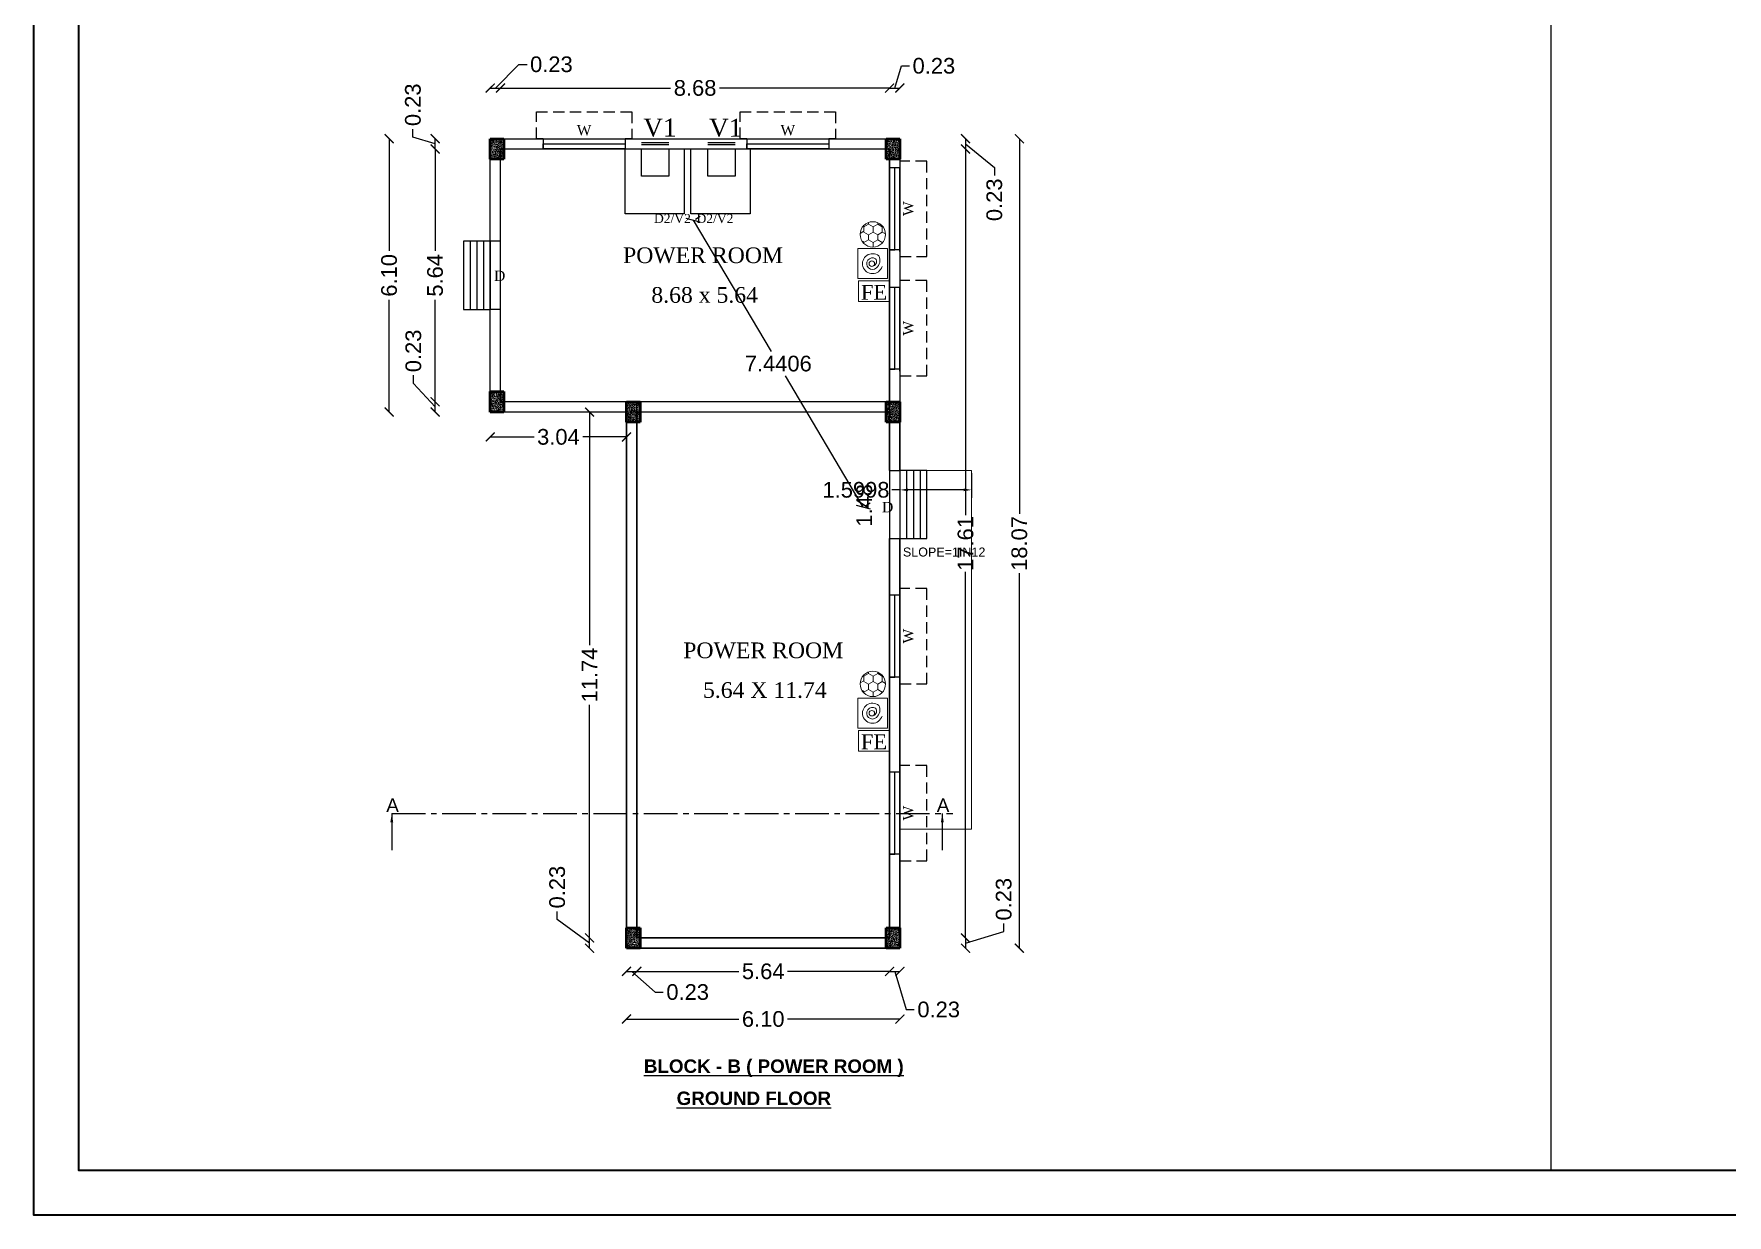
# Model space of a CAD drawing. Header units: metres. Extents: x 7359 to 7957, y 2407 to 2751.
# Drawn here: x 7870.43 to 7908.21, y 2442.1 to 2468.47 of the extents above; entities that cross this region are included whole.
import ezdxf

# ---------------------------------------------------------------- set-up
doc = ezdxf.new("R2010")
doc.units = ezdxf.units.M
doc.header["$MEASUREMENT"] = 0
doc.linetypes.add('CENTER2', pattern=[1.125, 0.75, -0.125, 0.125, -0.125])
doc.linetypes.add('DASHED2', pattern=[0.375, 0.25, -0.125])
doc.layers.add('BLK_2_COVERED_AREA', color=140, linetype='Continuous', plot=False)
for name, color, linetype, lineweight in [('BLK_2_DA_RAMP_1', 1, 'Continuous', 0), ('col', 50, 'Continuous', 50), ('DIST_EXIT', 7, 'Continuous', 0)]:
    doc.layers.add(name, color=color, linetype=linetype, lineweight=lineweight)
for name, color, linetype in [('BLK_2_FLR_0_BLT_UP_AREA', 45, 'Continuous'), ('BLK_2_FLR_0_EXIT_WIDTH_DOOR', 2, 'Continuous'), ('BLK_2_FLR_0_REGULAR_ROOM_2', 117, 'Continuous'), ('BLK_2_FLR_0_WASH', 60, 'Continuous'), ('BLK_2_FLR_0_WATER_CLOSET', 213, 'Continuous'), ('Grid Lines', 8, 'Continuous'), ('rm no', 57, 'Continuous'), ('TURBOVENT', 41, 'Continuous'), ('WORKSHOP_AREA', 7, 'Continuous')]:
    doc.layers.add(name, color=color, linetype=linetype)
doc.styles.add('Schedule', font='times.ttf', dxfattribs={"height": 9})
doc.styles.get("Standard").update_dxf_attribs({"font": 'arial.ttf', "height": 0.35})
doc.styles.add('TI', font='ariblk.ttf', dxfattribs={"height": 9})
doc.styles.add('TIMES NEW ROMAN', font='times.ttf')
doc.dimstyles.new('Copy(2) of Standard', dxfattribs={"dimtxt": 0.3, "dimasz": 0.2, "dimexe": 0.18, "dimexo": 0.0625, "dimgap": 0.09, "dimtad": 0, "dimzin": 0, "dimdsep": 46, "dimtxsty": 'Standard', "dimblk": 'ARCHTICK', "dimcen": 0.09, "dimse1": 1, "dimse2": 1, "dimclrd": 251, "dimclrt": 1, "dimadec": 0, "dimazin": 0, "dimtfac": 1, "dimtofl": 0, "dimtmove": 0, "dimatfit": 3, "dimfxl": 0, "dimtolj": 1, "dimtzin": 0, "dimarcsym": 0})
doc.dimstyles.get("Standard").update_dxf_attribs({"dimtxt": 0.18, "dimasz": 0.18, "dimexe": 0.18, "dimexo": 0.0625, "dimgap": 0.09, "dimtad": 0, "dimtih": 1, "dimtoh": 1, "dimdec": 4, "dimzin": 0, "dimdsep": 46, "dimtxsty": 'Standard', "dimcen": 0.09, "dimadec": 0, "dimazin": 0, "dimtfac": 1, "dimtdec": 4, "dimtofl": 0, "dimtmove": 0, "dimatfit": 3, "dimfxl": 0, "dimtolj": 1, "dimtzin": 0, "dimarcsym": 0})
doc.dimstyles.new('STANDARD$0', dxfattribs={"dimtxt": 0.25, "dimasz": 0.18, "dimexe": 0.15, "dimexo": 0.15, "dimgap": 0.1, "dimtad": 0, "dimzin": 0, "dimdsep": 46, "dimtxsty": 'Standard', "dimblk": 'OBLIQUE', "dimcen": 0.0625, "dimdle": 0.02, "dimadec": 0, "dimazin": 0, "dimtfac": 1, "dimtix": 1, "dimtofl": 0, "dimtmove": 2, "dimatfit": 3, "dimldrblk": 'OBLIQUE', "dimfxl": 0, "dimtolj": 1, "dimtzin": 0, "dimarcsym": 0})
doc.dimstyles.new('STANDARD1', dxfattribs={"dimtxt": 0.3, "dimasz": 0.23, "dimexe": 1, "dimexo": 1, "dimgap": 1, "dimtad": 1, "dimzin": 0, "dimdsep": 46, "dimtxsty": 'Standard', "dimblk1": 'OBLIQUE', "dimblk2": 'OBLIQUE', "dimsah": 1, "dimcen": 1, "dimdle": 1, "dimclrd": 256, "dimclre": 256, "dimclrt": 7, "dimadec": 0, "dimazin": 0, "dimtfac": 1, "dimtmove": 0, "dimatfit": 3, "dimldrblk": 'OBLIQUE', "dimfxl": 0, "dimtolj": 1, "dimtzin": 0, "dimarcsym": 0})

# ---------------------------------------------------------------- blocks, each defined once
blk = doc.blocks.new('DDF')
at = {"layer": 'Grid Lines', "ltscale": 10}
h = blk.add_hatch(dxfattribs=at)
h.set_pattern_fill('AR-CONC', color=256, scale=0.2, style=0)
h.set_pattern_definition([(50, (-951.191, -188.8332), (1.434520365, -0.12550427), [0.15, -1.65]), (355, (-951.191, -188.8332), (-0.277502667, 1.504384267), [0.12, -1.32]), (100.4514, (-951.0714, -188.8436), (1.157018763, 1.378879084), [0.12748038, -1.402284224]), (46.1842, (-951.191, -188.4332), (2.134482097, -0.33103803), [0.225, -2.475]), (96.6356, (-951.013, -188.4608), (1.86932541, 1.94823574), [0.191220576, -2.103426]), (351.1842, (-951.191, -188.4332), (1.86932389, 1.9482372), [0.18, -1.98]), (21, (-950.991, -188.5332), (1.193814104, -0.805237781), [0.15, -1.65]), (326, (-950.991, -188.5332), (0.486630664, 1.45030009), [0.12, -1.32]), (71.4514, (-950.8915, -188.6003), (1.680445257, 0.645060993), [0.12748038, -1.402284224]), (37.5, (-951.191, -188.8332), (0.0243197106, 0.6657877077), [0, -1.304, 0, -1.34, 0, -1.325]), (7.5, (-951.191, -188.8332), (0.526139075, 0.788823424), [0, -0.764, 0, -1.274, 0, -0.505]), (327.5, (-951.637, -188.8332), (1.0676448723, -0.0451097435), [0, -0.5, 0, -1.56, 0, -2.07]), (317.5, (-951.837, -188.8332), (1.166372339, 0.200209965), [0, -0.65, 0, -1.036, 0, -1.47])])
h.paths.add_polyline_path([(101845.2, -25573.2), (101833.2, -25573.2), (101833.2, -25582.2), (101845.2, -25582.2)])
h.paths.add_polyline_path([(101845.2, -25564.2), (101833.2, -25564.2), (101833.2, -25573.2), (101845.2, -25573.2)])
at = {"layer": 'col', "ltscale": 10}
for p, q in [((101833.2, -25564.2), (101845.2, -25564.2)), ((101833.2, -25582.2), (101833.2, -25564.2)), ((101845.2, -25564.2), (101845.2, -25582.2)), ((101845.2, -25582.2), (101833.2, -25582.2))]:
    blk.add_line(p, q, dxfattribs=at)
blk = doc.blocks.new('_ArchTick')
at = {"color": 0, "linetype": 'ByBlock', "const_width": 0.15}
blk.add_lwpolyline([(-0.5, -0.5), (0.5, 0.5)], dxfattribs=at)
blk = doc.blocks.new('*D163')
at = {"color": 251, "lineweight": -2}
for p, q in [((7883.658, 2447.537), (7883.888, 2447.537)), ((7883.773, 2447.537), (7884.298, 2447.074)), ((7884.298, 2447.074), (7884.478, 2447.074))]:
    blk.add_line(p, q, dxfattribs=at)
at = {"layer": 'Defpoints', "color": 0}
for p in [(7883.658, 2449.288), (7883.888, 2449.288), (7883.888, 2447.537)]:
    blk.add_point(p, dxfattribs=at)
at = {"color": 251, "lineweight": -2, "xscale": 0.2, "yscale": 0.2, "zscale": 0.2, "rotation": 180}
blk.add_blockref('_ArchTick', (7883.658, 2447.537), dxfattribs=at)
at = {"color": 251, "lineweight": -2, "xscale": 0.2, "yscale": 0.2, "zscale": 0.2}
blk.add_blockref('_ArchTick', (7883.888, 2447.537), dxfattribs=at)
at = {"color": 1, "insert": (7885.022, 2447.074), "char_height": 0.35, "attachment_point": 5}
blk.add_mtext('\\A1;0.23', dxfattribs=at)
blk = doc.blocks.new('*D164')
at = {"color": 251, "lineweight": -2}
for p, q in [((7883.888, 2447.537), (7886.164, 2447.537)), ((7889.528, 2447.537), (7887.252, 2447.537))]:
    blk.add_line(p, q, dxfattribs=at)
at = {"layer": 'Defpoints', "color": 0}
for p in [(7883.888, 2449.288), (7889.528, 2448.781), (7889.528, 2447.537)]:
    blk.add_point(p, dxfattribs=at)
at = {"color": 251, "lineweight": -2, "xscale": 0.2, "yscale": 0.2, "zscale": 0.2, "rotation": 180}
blk.add_blockref('_ArchTick', (7883.888, 2447.537), dxfattribs=at)
at = {"color": 251, "lineweight": -2, "xscale": 0.2, "yscale": 0.2, "zscale": 0.2}
blk.add_blockref('_ArchTick', (7889.528, 2447.537), dxfattribs=at)
at = {"color": 1, "insert": (7886.708, 2447.537), "char_height": 0.35, "attachment_point": 5}
blk.add_mtext('\\A1;5.64', dxfattribs=at)
blk = doc.blocks.new('*D165')
at = {"color": 251, "lineweight": -2}
for p, q in [((7889.528, 2447.537), (7889.758, 2447.537)), ((7889.643, 2447.537), (7889.899, 2446.685)), ((7889.899, 2446.685), (7890.079, 2446.685))]:
    blk.add_line(p, q, dxfattribs=at)
at = {"layer": 'Defpoints', "color": 0}
for p in [(7889.528, 2448.781), (7889.758, 2448.781), (7889.758, 2447.537)]:
    blk.add_point(p, dxfattribs=at)
at = {"color": 251, "lineweight": -2, "xscale": 0.2, "yscale": 0.2, "zscale": 0.2, "rotation": 180}
blk.add_blockref('_ArchTick', (7889.528, 2447.537), dxfattribs=at)
at = {"color": 251, "lineweight": -2, "xscale": 0.2, "yscale": 0.2, "zscale": 0.2}
blk.add_blockref('_ArchTick', (7889.758, 2447.537), dxfattribs=at)
at = {"color": 1, "insert": (7890.623, 2446.685), "char_height": 0.35, "attachment_point": 5}
blk.add_mtext('\\A1;0.23', dxfattribs=at)
blk = doc.blocks.new('*D166')
at = {"color": 251, "lineweight": -2}
for p, q in [((7883.658, 2446.473), (7886.163, 2446.473)), ((7889.758, 2446.473), (7887.253, 2446.473))]:
    blk.add_line(p, q, dxfattribs=at)
at = {"layer": 'Defpoints', "color": 0}
for p in [(7883.658, 2449.087), (7889.758, 2449.087), (7889.758, 2446.473)]:
    blk.add_point(p, dxfattribs=at)
at = {"color": 251, "lineweight": -2, "xscale": 0.2, "yscale": 0.2, "zscale": 0.2, "rotation": 180}
blk.add_blockref('_ArchTick', (7883.658, 2446.473), dxfattribs=at)
at = {"color": 251, "lineweight": -2, "xscale": 0.2, "yscale": 0.2, "zscale": 0.2}
blk.add_blockref('_ArchTick', (7889.758, 2446.473), dxfattribs=at)
at = {"color": 1, "insert": (7886.708, 2446.473), "char_height": 0.35, "attachment_point": 5}
blk.add_mtext('\\A1;6.10', dxfattribs=at)
blk = doc.blocks.new('*D290')
at = {"color": 251, "lineweight": -2}
for p, q in [((7882.112, 2448.693), (7882.112, 2448.873)), ((7882.835, 2448.168), (7882.112, 2448.693)), ((7882.835, 2448.053), (7882.835, 2448.283))]:
    blk.add_line(p, q, dxfattribs=at)
at = {"layer": 'Defpoints', "color": 0}
for p in [(7882.835, 2448.283), (7884.334, 2448.283), (7884.334, 2448.053)]:
    blk.add_point(p, dxfattribs=at)
at = {"color": 251, "lineweight": -2, "xscale": 0.2, "yscale": 0.2, "zscale": 0.2}
for p, rotation in [((7882.835, 2448.283), 90), ((7882.835, 2448.053), 270)]:
    blk.add_blockref('_ArchTick', p, dxfattribs=dict(at, rotation=rotation))
at = {"color": 1, "insert": (7882.112, 2449.418), "char_height": 0.35, "attachment_point": 5, "rotation": 90}
blk.add_mtext('\\A1;0.23', dxfattribs=at)
blk = doc.blocks.new('*D291')
at = {"color": 251, "lineweight": -2}
for p, q in [((7882.835, 2460.023), (7882.835, 2454.817)), ((7882.835, 2448.283), (7882.835, 2453.49))]:
    blk.add_line(p, q, dxfattribs=at)
at = {"layer": 'Defpoints', "color": 0}
for p in [(7882.835, 2460.023), (7884.399, 2460.023), (7884.334, 2448.283)]:
    blk.add_point(p, dxfattribs=at)
at = {"color": 251, "lineweight": -2, "xscale": 0.2, "yscale": 0.2, "zscale": 0.2}
for p, rotation in [((7882.835, 2460.023), 90), ((7882.835, 2448.283), 270)]:
    blk.add_blockref('_ArchTick', p, dxfattribs=dict(at, rotation=rotation))
at = {"color": 1, "insert": (7882.835, 2454.153), "char_height": 0.35, "attachment_point": 5, "rotation": 90}
blk.add_mtext('\\A1;11.74', dxfattribs=at)
blk = doc.blocks.new('*D292')
at = {"color": 251, "lineweight": -2}
for p, q in [((7880.618, 2459.467), (7881.594, 2459.467)), ((7883.658, 2459.467), (7882.682, 2459.467))]:
    blk.add_line(p, q, dxfattribs=at)
at = {"layer": 'Defpoints', "color": 0}
for p in [(7880.618, 2460.023), (7883.658, 2460.025), (7883.658, 2459.467)]:
    blk.add_point(p, dxfattribs=at)
at = {"color": 251, "lineweight": -2, "xscale": 0.2, "yscale": 0.2, "zscale": 0.2, "rotation": 180}
blk.add_blockref('_ArchTick', (7880.618, 2459.467), dxfattribs=at)
at = {"color": 251, "lineweight": -2, "xscale": 0.2, "yscale": 0.2, "zscale": 0.2}
blk.add_blockref('_ArchTick', (7883.658, 2459.467), dxfattribs=at)
at = {"color": 1, "insert": (7882.138, 2459.467), "char_height": 0.35, "attachment_point": 5}
blk.add_mtext('\\A1;3.04', dxfattribs=at)
blk = doc.blocks.new('*D293')
at = {"color": 251, "lineweight": -2}
for p, q in [((7878.903, 2460.663), (7878.903, 2460.843)), ((7879.387, 2460.138), (7878.903, 2460.663)), ((7879.387, 2460.023), (7879.387, 2460.253))]:
    blk.add_line(p, q, dxfattribs=at)
at = {"layer": 'Defpoints', "color": 0}
for p in [(7879.387, 2460.253), (7881.447, 2460.253), (7881.447, 2460.023)]:
    blk.add_point(p, dxfattribs=at)
at = {"color": 251, "lineweight": -2, "xscale": 0.2, "yscale": 0.2, "zscale": 0.2}
for p, rotation in [((7879.387, 2460.253), 90), ((7879.387, 2460.023), 270)]:
    blk.add_blockref('_ArchTick', p, dxfattribs=dict(at, rotation=rotation))
at = {"color": 1, "insert": (7878.903, 2461.388), "char_height": 0.35, "attachment_point": 5, "rotation": 90}
blk.add_mtext('\\A1;0.23', dxfattribs=at)
blk = doc.blocks.new('*D294')
at = {"color": 251, "lineweight": -2}
for p, q in [((7879.387, 2465.895), (7879.387, 2463.618)), ((7879.387, 2460.253), (7879.387, 2462.53))]:
    blk.add_line(p, q, dxfattribs=at)
at = {"layer": 'Defpoints', "color": 0}
for p in [(7879.387, 2465.895), (7881.169, 2465.895), (7881.447, 2460.253)]:
    blk.add_point(p, dxfattribs=at)
at = {"color": 251, "lineweight": -2, "xscale": 0.2, "yscale": 0.2, "zscale": 0.2}
for p, rotation in [((7879.387, 2465.895), 90), ((7879.387, 2460.253), 270)]:
    blk.add_blockref('_ArchTick', p, dxfattribs=dict(at, rotation=rotation))
at = {"color": 1, "insert": (7879.387, 2463.074), "char_height": 0.35, "attachment_point": 5, "rotation": 90}
blk.add_mtext('\\A1;5.64', dxfattribs=at)
blk = doc.blocks.new('*D295')
at = {"color": 251, "lineweight": -2}
for p, q in [((7878.893, 2466.158), (7878.893, 2466.338)), ((7879.387, 2466.01), (7878.893, 2466.158)), ((7879.387, 2465.895), (7879.387, 2466.125))]:
    blk.add_line(p, q, dxfattribs=at)
at = {"layer": 'Defpoints', "color": 0}
for p in [(7879.387, 2466.125), (7881.169, 2465.895), (7881.188, 2466.125)]:
    blk.add_point(p, dxfattribs=at)
at = {"color": 251, "lineweight": -2, "xscale": 0.2, "yscale": 0.2, "zscale": 0.2}
for p, rotation in [((7879.387, 2466.125), 90), ((7879.387, 2465.895), 270)]:
    blk.add_blockref('_ArchTick', p, dxfattribs=dict(at, rotation=rotation))
at = {"color": 1, "insert": (7878.893, 2466.882), "char_height": 0.35, "attachment_point": 5, "rotation": 90}
blk.add_mtext('\\A1;0.23', dxfattribs=at)
blk = doc.blocks.new('*D296')
at = {"color": 251, "lineweight": -2}
for p, q in [((7878.361, 2466.125), (7878.361, 2463.619)), ((7878.361, 2460.023), (7878.361, 2462.529))]:
    blk.add_line(p, q, dxfattribs=at)
at = {"layer": 'Defpoints', "color": 0}
for p in [(7878.361, 2466.125), (7881.447, 2466.125), (7881.447, 2460.023)]:
    blk.add_point(p, dxfattribs=at)
at = {"color": 251, "lineweight": -2, "xscale": 0.2, "yscale": 0.2, "zscale": 0.2}
for p, rotation in [((7878.361, 2466.125), 90), ((7878.361, 2460.023), 270)]:
    blk.add_blockref('_ArchTick', p, dxfattribs=dict(at, rotation=rotation))
at = {"color": 1, "insert": (7878.361, 2463.074), "char_height": 0.35, "attachment_point": 5, "rotation": 90}
blk.add_mtext('\\A1;6.10', dxfattribs=at)
blk = doc.blocks.new('*D297')
at = {"color": 251, "lineweight": -2}
for p, q in [((7880.733, 2467.256), (7881.258, 2467.784)), ((7881.258, 2467.784), (7881.438, 2467.784)), ((7880.618, 2467.256), (7880.848, 2467.256))]:
    blk.add_line(p, q, dxfattribs=at)
at = {"layer": 'Defpoints', "color": 0}
for p in [(7880.848, 2467.256), (7880.618, 2465.455), (7880.848, 2465.455)]:
    blk.add_point(p, dxfattribs=at)
at = {"color": 251, "lineweight": -2, "xscale": 0.2, "yscale": 0.2, "zscale": 0.2, "rotation": 180}
blk.add_blockref('_ArchTick', (7880.618, 2467.256), dxfattribs=at)
at = {"color": 251, "lineweight": -2, "xscale": 0.2, "yscale": 0.2, "zscale": 0.2}
blk.add_blockref('_ArchTick', (7880.848, 2467.256), dxfattribs=at)
at = {"color": 1, "insert": (7881.982, 2467.784), "char_height": 0.35, "attachment_point": 5}
blk.add_mtext('\\A1;0.23', dxfattribs=at)
blk = doc.blocks.new('*D298')
at = {"color": 251, "lineweight": -2}
for p, q in [((7880.848, 2467.256), (7884.643, 2467.256)), ((7889.528, 2467.256), (7885.733, 2467.256))]:
    blk.add_line(p, q, dxfattribs=at)
at = {"layer": 'Defpoints', "color": 0}
for p in [(7889.528, 2467.256), (7889.528, 2465.895), (7880.848, 2465.455)]:
    blk.add_point(p, dxfattribs=at)
at = {"color": 251, "lineweight": -2, "xscale": 0.2, "yscale": 0.2, "zscale": 0.2, "rotation": 180}
blk.add_blockref('_ArchTick', (7880.848, 2467.256), dxfattribs=at)
at = {"color": 251, "lineweight": -2, "xscale": 0.2, "yscale": 0.2, "zscale": 0.2}
blk.add_blockref('_ArchTick', (7889.528, 2467.256), dxfattribs=at)
at = {"color": 1, "insert": (7885.188, 2467.256), "char_height": 0.35, "attachment_point": 5}
blk.add_mtext('\\A1;8.68', dxfattribs=at)
blk = doc.blocks.new('*D307')
at = {"color": 251, "lineweight": -2}
for p, q in [((7889.643, 2467.256), (7889.791, 2467.75)), ((7889.791, 2467.75), (7889.971, 2467.75)), ((7889.528, 2467.256), (7889.758, 2467.256))]:
    blk.add_line(p, q, dxfattribs=at)
at = {"layer": 'Defpoints', "color": 0}
for p in [(7889.758, 2467.256), (7889.528, 2465.895), (7889.758, 2465.896)]:
    blk.add_point(p, dxfattribs=at)
at = {"color": 251, "lineweight": -2, "xscale": 0.2, "yscale": 0.2, "zscale": 0.2, "rotation": 180}
blk.add_blockref('_ArchTick', (7889.528, 2467.256), dxfattribs=at)
at = {"color": 251, "lineweight": -2, "xscale": 0.2, "yscale": 0.2, "zscale": 0.2}
blk.add_blockref('_ArchTick', (7889.758, 2467.256), dxfattribs=at)
at = {"color": 1, "insert": (7890.516, 2467.75), "char_height": 0.35, "attachment_point": 5}
blk.add_mtext('\\A1;0.23', dxfattribs=at)
blk = doc.blocks.new('*D308')
at = {"color": 251, "lineweight": -2}
for p, q in [((7891.223, 2466.125), (7891.223, 2465.895)), ((7891.223, 2466.01), (7891.865, 2465.485)), ((7891.865, 2465.485), (7891.865, 2465.305))]:
    blk.add_line(p, q, dxfattribs=at)
at = {"layer": 'Defpoints', "color": 0}
for p in [(7889.167, 2466.125), (7889.167, 2465.895), (7891.223, 2465.895)]:
    blk.add_point(p, dxfattribs=at)
at = {"color": 251, "lineweight": -2, "xscale": 0.2, "yscale": 0.2, "zscale": 0.2}
for p, rotation in [((7891.223, 2466.125), 90), ((7891.223, 2465.895), 270)]:
    blk.add_blockref('_ArchTick', p, dxfattribs=dict(at, rotation=rotation))
at = {"color": 1, "insert": (7891.865, 2464.761), "char_height": 0.35, "attachment_point": 5, "rotation": 90}
blk.add_mtext('\\A1;0.23', dxfattribs=at)
blk = doc.blocks.new('*D309')
at = {"color": 251, "lineweight": -2}
for p, q in [((7891.223, 2465.895), (7891.223, 2457.719)), ((7891.223, 2448.283), (7891.223, 2456.459))]:
    blk.add_line(p, q, dxfattribs=at)
at = {"layer": 'Defpoints', "color": 0}
for p in [(7889.167, 2465.895), (7889.223, 2448.283), (7891.223, 2448.283)]:
    blk.add_point(p, dxfattribs=at)
at = {"color": 251, "lineweight": -2, "xscale": 0.2, "yscale": 0.2, "zscale": 0.2}
for p, rotation in [((7891.223, 2465.895), 90), ((7891.223, 2448.283), 270)]:
    blk.add_blockref('_ArchTick', p, dxfattribs=dict(at, rotation=rotation))
at = {"color": 1, "insert": (7891.223, 2457.089), "char_height": 0.35, "attachment_point": 5, "rotation": 90}
blk.add_mtext('\\A1;17.61', dxfattribs=at)
blk = doc.blocks.new('*D310')
at = {"color": 251, "lineweight": -2}
for p, q in [((7892.075, 2448.424), (7892.075, 2448.604)), ((7891.223, 2448.168), (7892.075, 2448.424)), ((7891.223, 2448.283), (7891.223, 2448.053))]:
    blk.add_line(p, q, dxfattribs=at)
at = {"layer": 'Defpoints', "color": 0}
for p in [(7889.223, 2448.283), (7889.217, 2448.053), (7891.223, 2448.053)]:
    blk.add_point(p, dxfattribs=at)
at = {"color": 251, "lineweight": -2, "xscale": 0.2, "yscale": 0.2, "zscale": 0.2}
for p, rotation in [((7891.223, 2448.283), 90), ((7891.223, 2448.053), 270)]:
    blk.add_blockref('_ArchTick', p, dxfattribs=dict(at, rotation=rotation))
at = {"color": 1, "insert": (7892.075, 2449.148), "char_height": 0.35, "attachment_point": 5, "rotation": 90}
blk.add_mtext('\\A1;0.23', dxfattribs=at)
blk = doc.blocks.new('*D311')
at = {"color": 251, "lineweight": -2}
for p, q in [((7892.423, 2466.125), (7892.423, 2457.753)), ((7892.423, 2448.053), (7892.423, 2456.425))]:
    blk.add_line(p, q, dxfattribs=at)
at = {"layer": 'Defpoints', "color": 0}
for p in [(7888.649, 2466.125), (7892.423, 2466.125), (7888.649, 2448.053)]:
    blk.add_point(p, dxfattribs=at)
at = {"color": 251, "lineweight": -2, "xscale": 0.2, "yscale": 0.2, "zscale": 0.2}
for p, rotation in [((7892.423, 2466.125), 90), ((7892.423, 2448.053), 270)]:
    blk.add_blockref('_ArchTick', p, dxfattribs=dict(at, rotation=rotation))
at = {"color": 1, "insert": (7892.423, 2457.089), "char_height": 0.35, "attachment_point": 5, "rotation": 90}
blk.add_mtext('\\A1;18.07', dxfattribs=at)
blk = doc.blocks.new('A$C57323508')
at = {"lineweight": 9}
for p, q in [((0.134, 0.647), (0.158, 0.647)), ((0.213, 0.509), (0.134, 0.647)), ((0.134, 0.372), (0.213, 0.509)), ((0.158, 0.647), (0.181, 0.687)), ((0.213, 0.509), (0.372, 0.509)), ((0.372, 0.509), (0.451, 0.647)), ((0.451, 0.372), (0.372, 0.509)), ((0.475, 0.647), (0.41, 0.759)), ((0.475, 0.647), (0.634, 0.647)), ((0.689, 0.509), (0.61, 0.647)), ((0.61, 0.372), (0.689, 0.509)), ((0.634, 0.647), (0.648, 0.671)), ((0.689, 0.509), (0.737, 0.509)), ((0, 0.372), (0.134, 0.372)), ((0.126, 0.097), (0.134, 0.097)), ((0.213, 0.234), (0.134, 0.372)), ((0.134, 0.097), (0.213, 0.234)), ((0.141, 0.084), (0.134, 0.097)), ((0.213, 0.234), (0.372, 0.234)), ((0.372, 0.234), (0.451, 0.372)), ((0.451, 0.097), (0.372, 0.234)), ((0.396, 0), (0.451, 0.097)), ((0.451, 0.372), (0.61, 0.372)), ((0.451, 0.097), (0.61, 0.097)), ((0.689, 0.234), (0.61, 0.372)), ((0.61, 0.097), (0.689, 0.234)), ((0.618, 0.084), (0.61, 0.097)), ((0.689, 0.234), (0.73, 0.234))]:
    blk.add_line(p, q, dxfattribs=at)
blk.add_circle((0.38, 0.38), 0.38, dxfattribs=at)
blk = doc.blocks.new('A$C3F6E631D')
at = {"lineweight": 9}
for p, q in [((0, 0.885), (0.902, 0.885)), ((0, 0), (0, 0.885)), ((0.902, 0.885), (0.902, 0)), ((0.902, 0), (0, 0))]:
    blk.add_line(p, q, dxfattribs=at)
blk.add_circle((0.448, 0.466), 0.0817, dxfattribs=at)
for centre, radius, start, end in [((0.448, 0.447), 0.299, 321.4372, 253.2573), ((0.449, 0.447), 0.174, 329.1263, 222.2936), ((0.543, 0.517), 0.292, 219.9012, 298.5281), ((0.509, 0.459), 0.135, 195.9931, 311.1342)]:
    blk.add_arc(centre, radius, start, end, dxfattribs=at)
blk = doc.blocks.new('A$C453E5C48')
at = {"linetype": 'ByBlock', "lineweight": 9}
for p, q in [((0, 0.489), (0.639, 0.489)), ((0, 0.063), (0, 0.489)), ((0.639, 0.489), (0.639, 0.063)), ((0.639, 0.063), (0, 0.063))]:
    blk.add_line(p, q, dxfattribs=at)
at = {"lineweight": 9, "style": 'Schedule'}
blk.add_text('FE', height=0.3048, dxfattribs=at).set_placement((0.051, 0.103))
blk = doc.blocks.new('*D96')
at = {"layer": 'BLK_2_DA_RAMP_1', "color": 0, "lineweight": -2}
for p, q in [((7889.758, 2458.657), (7889.758, 2458.105)), ((7891.358, 2458.657), (7891.358, 2458.105)), ((7889.758, 2458.285), (7889.578, 2458.285)), ((7891.178, 2458.285), (7889.938, 2458.285))]:
    blk.add_line(p, q, dxfattribs=at)
at = {"layer": 'BLK_2_DA_RAMP_1', "color": 0}
for points in [[(7889.938, 2458.315), (7889.938, 2458.255), (7889.758, 2458.285)], [(7891.178, 2458.315), (7891.178, 2458.255), (7891.358, 2458.285)]]:
    blk.add_solid(points, dxfattribs=at)
at = {"layer": 'Defpoints', "color": 0}
for p in [(7889.758, 2458.72), (7891.358, 2458.72), (7889.758, 2458.285)]:
    blk.add_point(p, dxfattribs=at)
at = {"layer": 'BLK_2_DA_RAMP_1', "color": 0, "insert": (7888.778, 2458.285), "char_height": 0.35, "attachment_point": 5}
blk.add_mtext('\\A1;1.5998', dxfattribs=at)
blk = doc.blocks.new('*D192')
at = {"layer": 'Defpoints', "color": 0}
for p in [(7888.965, 2458.681), (7889.528, 2458.681), (7889.528, 2457.2)]:
    blk.add_point(p, dxfattribs=at)
at = {"layer": 'BLK_2_FLR_0_EXIT_WIDTH_DOOR', "color": 0, "insert": (7888.965, 2457.94), "char_height": 0.35, "attachment_point": 5, "rotation": 90}
blk.add_mtext('\\A1;1.48', dxfattribs=at)
blk = doc.blocks.new('_Oblique')
at = {"color": 0, "lineweight": -2}
blk.add_line((-0.5, -0.5), (0.5, 0.5), dxfattribs=at)
blk = doc.blocks.new('*D97')
at = {"layer": 'Defpoints', "color": 0}
for p in [(7885.141, 2464.3), (7888.934, 2457.899), (7888.94, 2457.902)]:
    blk.add_point(p, dxfattribs=at)
at = {"layer": 'DIST_EXIT', "lineweight": -2}
for p, q in [((7885.195, 2464.332), (7885.302, 2464.395)), ((7885.147, 2464.303), (7886.884, 2461.372)), ((7888.94, 2457.902), (7887.203, 2460.834)), ((7888.988, 2457.931), (7889.095, 2457.994))]:
    blk.add_line(p, q, dxfattribs=at)
at = {"layer": 'DIST_EXIT', "lineweight": -2, "xscale": 0.23, "yscale": 0.23, "zscale": 0.23}
for p, rotation in [((7885.147, 2464.303), 120.6534750994695), ((7888.94, 2457.902), 300.6534750994695)]:
    blk.add_blockref('_Oblique', p, dxfattribs=dict(at, rotation=rotation))
at = {"layer": 'DIST_EXIT', "color": 7, "insert": (7887.044, 2461.103), "char_height": 0.35, "attachment_point": 5}
blk.add_mtext('\\A1;7.4406', dxfattribs=at)

msp = doc.modelspace()

# ---------------------------------------------------------------- linework, layer by layer
for p, q in [((7904.28024, 2495.14111), (7904.28024, 2443.09547)), ((7880.6181, 2463.83404), (7880.6181, 2466.12476)), ((7880.6181, 2466.12476), (7889.7581, 2466.12476)), ((7880.8481, 2463.83404), (7880.8481, 2465.89476)), ((7880.8481, 2465.89476), (7889.5281, 2465.89476)), ((7881.7566, 2466.12331), (7883.62432, 2466.12331)), ((7881.7959, 2466.12331), (7881.7959, 2465.89476)), ((7881.7959, 2465.89476), (7881.7959, 2466.00904)), ((7881.7959, 2466.00904), (7883.62432, 2466.00904)), ((7883.62432, 2465.89476), (7881.7959, 2465.89476)), ((7883.62432, 2466.12331), (7883.62432, 2465.89476)), ((7886.30233, 2466.12331), (7888.17005, 2466.12331)), ((7886.34162, 2466.12331), (7886.34162, 2465.89476)), ((7886.34162, 2465.89476), (7886.34162, 2466.00904)), ((7886.34162, 2466.00904), (7888.17005, 2466.00904)), ((7888.17005, 2465.89476), (7886.34162, 2465.89476)), ((7888.17005, 2466.12331), (7888.17005, 2465.89476)), ((7889.5281, 2458.71957), (7889.5281, 2465.89476)), ((7889.7581, 2466.12476), (7889.7581, 2460.25331)), ((7889.75665, 2465.47562), (7889.5281, 2465.47562)), ((7889.5281, 2465.47562), (7889.5281, 2463.64719)), ((7889.64237, 2463.64719), (7889.64237, 2465.47562)), ((7889.75665, 2463.6079), (7889.75665, 2465.47562)), ((7880.6181, 2463.83404), (7880.0181, 2463.83404)), ((7880.0181, 2463.83404), (7880.0181, 2462.31404)), ((7880.1681, 2463.83404), (7880.1681, 2462.31404)), ((7880.3181, 2463.83404), (7880.3181, 2462.31404)), ((7880.4681, 2463.83404), (7880.4681, 2462.31404)), ((7880.8481, 2463.83404), (7880.6181, 2463.83404)), ((7880.6181, 2463.83404), (7880.6181, 2462.31404)), ((7889.75665, 2463.64719), (7889.5281, 2463.64719)), ((7889.5281, 2463.64719), (7889.64237, 2463.64719)), ((7889.75665, 2462.80672), (7889.5281, 2462.80672)), ((7889.5281, 2462.80672), (7889.5281, 2460.9783)), ((7889.64237, 2460.9783), (7889.64237, 2462.80672)), ((7889.75665, 2460.939), (7889.75665, 2462.80672)), ((7880.0181, 2462.31404), (7880.6181, 2462.31404)), ((7880.6181, 2460.02331), (7880.6181, 2462.31404)), ((7880.8481, 2462.31404), (7880.6181, 2462.31404)), ((7880.8481, 2460.25331), (7880.8481, 2462.31404)), ((7889.75665, 2460.9783), (7889.5281, 2460.9783)), ((7889.5281, 2460.9783), (7889.64237, 2460.9783)), ((7889.5281, 2460.25331), (7880.8481, 2460.25331)), ((7883.6581, 2460.25331), (7883.6581, 2448.05331)), ((7889.7581, 2458.71957), (7889.7581, 2460.25331)), ((7889.5281, 2460.02331), (7880.6181, 2460.02331)), ((7883.8881, 2460.02331), (7883.8881, 2448.28331)), ((7889.5281, 2458.71957), (7889.7581, 2458.71957)), ((7889.7581, 2458.71957), (7889.7581, 2457.19957)), ((7890.3581, 2458.71957), (7889.7581, 2458.71957)), ((7889.9081, 2458.71957), (7889.9081, 2457.19957)), ((7890.0581, 2458.71957), (7890.0581, 2457.19957)), ((7890.2081, 2458.71957), (7890.2081, 2457.19957)), ((7890.3581, 2457.19957), (7890.3581, 2458.71957)), ((7889.5281, 2448.28331), (7889.5281, 2457.19957)), ((7889.5281, 2457.19957), (7889.7581, 2457.19957)), ((7889.7581, 2448.05331), (7889.7581, 2457.19957)), ((7889.7581, 2457.19957), (7890.3581, 2457.19957)), ((7889.75665, 2455.93325), (7889.5281, 2455.93325)), ((7889.5281, 2455.93325), (7889.5281, 2454.10483)), ((7889.64237, 2454.10483), (7889.64237, 2455.93325)), ((7889.75665, 2454.06553), (7889.75665, 2455.93325)), ((7889.75665, 2454.10483), (7889.5281, 2454.10483)), ((7889.5281, 2454.10483), (7889.64237, 2454.10483)), ((7889.75665, 2451.98256), (7889.5281, 2451.98256)), ((7889.5281, 2451.98256), (7889.5281, 2450.15414)), ((7889.64237, 2450.15414), (7889.64237, 2451.98256)), ((7889.75665, 2450.11484), (7889.75665, 2451.98256)), ((7889.75665, 2450.15414), (7889.5281, 2450.15414)), ((7889.5281, 2450.15414), (7889.64237, 2450.15414)), ((7883.8881, 2448.28331), (7889.5281, 2448.28331)), ((7883.6581, 2448.05331), (7889.7581, 2448.05331))]:
    msp.add_line(p, q)
at = {"linetype": 'CENTER2'}
msp.add_line((7878.4209, 2451.05987), (7890.93652, 2451.05987), dxfattribs=at)
at = {"lineweight": 40}
for points in [[(7957.30486, 2525.09547), (7957.30486, 2442.09547), (7870.43492, 2442.09547), (7870.43492, 2525.09547)], [(7956.30486, 2524.09547), (7956.30486, 2443.09547), (7871.43492, 2443.09547), (7871.43492, 2524.09547)]]:
    msp.add_lwpolyline(points, close=True, dxfattribs=at)
at = {"linetype": 'DASHED2'}
for points in [[(7881.7959, 2466.12331), (7881.6459, 2466.12331), (7881.6459, 2466.72331), (7883.62432, 2466.72331), (7883.77432, 2466.72331), (7883.77432, 2466.12331), (7883.62432, 2466.12331)], [(7886.34162, 2466.12331), (7886.19162, 2466.12331), (7886.19162, 2466.72331), (7888.17005, 2466.72331), (7888.32005, 2466.72331), (7888.32005, 2466.12331), (7888.17005, 2466.12331)], [(7889.75665, 2463.64719), (7889.75665, 2463.49719), (7890.35665, 2463.49719), (7890.35665, 2465.47562), (7890.35665, 2465.62562), (7889.75665, 2465.62562), (7889.75665, 2465.47562)], [(7889.75665, 2460.9783), (7889.75665, 2460.8283), (7890.35665, 2460.8283), (7890.35665, 2462.80672), (7890.35665, 2462.95672), (7889.75665, 2462.95672), (7889.75665, 2462.80672)], [(7889.75665, 2454.10483), (7889.75665, 2453.95483), (7890.35665, 2453.95483), (7890.35665, 2455.93325), (7890.35665, 2456.08325), (7889.75665, 2456.08325), (7889.75665, 2455.93325)], [(7889.75665, 2450.15414), (7889.75665, 2450.00414), (7890.35665, 2450.00414), (7890.35665, 2451.98256), (7890.35665, 2452.13256), (7889.75665, 2452.13256), (7889.75665, 2451.98256)]]:
    msp.add_lwpolyline(points, dxfattribs=at)
at = {"layer": 'BLK_2_COVERED_AREA', "color": 4}
msp.add_lwpolyline([(7883.6581, 2448.05331), (7883.6581, 2460.02331), (7880.6181, 2460.02331), (7880.6181, 2466.12476), (7889.7581, 2466.12476), (7889.7581, 2448.05331)], close=True, dxfattribs=at)
at = {"layer": 'BLK_2_DA_RAMP_1'}
msp.add_lwpolyline([(7889.7581, 2450.71364), (7889.7581, 2458.71957), (7891.35786, 2458.71957), (7891.35786, 2450.71364)], close=True, dxfattribs=at)
at = {"layer": 'BLK_2_FLR_0_BLT_UP_AREA', "color": 45}
msp.add_lwpolyline([(7883.6581, 2448.05331), (7883.6581, 2460.02331), (7880.6181, 2460.02331), (7880.6181, 2466.12476), (7889.7581, 2466.12476), (7889.7581, 2448.05331)], close=True, dxfattribs=at)
at = {"layer": 'BLK_2_FLR_0_REGULAR_ROOM_2', "color": 4}
msp.add_lwpolyline([(7883.8881, 2448.28331), (7883.8881, 2460.25331), (7880.8481, 2460.25331), (7880.8481, 2465.89476), (7889.5281, 2465.89476), (7889.5281, 2448.28331)], close=True, dxfattribs=at)
at = {"layer": 'BLK_2_FLR_0_WASH', "color": 60}
for points in [[(7883.99435, 2465.89476), (7884.60435, 2465.89476), (7884.60435, 2465.28476), (7883.99435, 2465.28476)], [(7885.46973, 2465.89476), (7886.07973, 2465.89476), (7886.07973, 2465.28476), (7885.46973, 2465.28476)]]:
    msp.add_lwpolyline(points, close=True, dxfattribs=at)
at = {"layer": 'BLK_2_FLR_0_WATER_CLOSET', "color": 1}
msp.add_lwpolyline([(7883.62432, 2465.89476), (7884.94083, 2465.89476), (7884.94083, 2464.44481), (7884.03139, 2464.44481), (7883.62432, 2464.44481), (7883.62432, 2465.89476)], dxfattribs=at)
at = {"layer": 'BLK_2_FLR_0_WATER_CLOSET', "color": 2}
msp.add_lwpolyline([(7885.09346, 2465.89476), (7886.41622, 2465.89476), (7886.41622, 2464.44481), (7885.50053, 2464.44481), (7885.09346, 2464.44481), (7885.09346, 2465.89476)], dxfattribs=at)
at = {"layer": 'TURBOVENT', "ltscale": 0.5}
for p, q in [((7884.60435, 2466.02923), (7883.99435, 2466.02923)), ((7884.60435, 2465.98923), (7883.99435, 2465.98923)), ((7886.07973, 2466.02923), (7885.46973, 2466.02923)), ((7886.07973, 2465.98923), (7885.46973, 2465.98923))]:
    msp.add_line(p, q, dxfattribs=at)
at = {"layer": 'WORKSHOP_AREA', "color": 45}
msp.add_lwpolyline([(7883.8881, 2448.28331), (7883.8881, 2460.25331), (7880.8481, 2460.25331), (7880.8481, 2465.89476), (7889.5281, 2465.89476), (7889.5281, 2448.28331)], close=True, dxfattribs=at)

# ---------------------------------------------------------------- block references
at = {"xscale": 0.0253948036308471, "yscale": 0.0253948036308471, "zscale": 0.0253948036308471}
for p in [(5294.58374, 3115.32165), (5303.419, 3115.32165), (5294.58374, 3109.67731), (5297.62374, 3109.4502), (5303.419, 3109.4502), (5297.62374, 3097.70731), (5303.419, 3097.70731)]:
    msp.add_blockref('DDF', p, dxfattribs=at)
at = {"linetype": 'ByBlock', "rotation": 90}
for name, p, xscale, yscale, zscale in [('A$C57323508', (7889.43757, 2463.70486), 0.7457739880663405, 0.7457739880663405, 0.7457739880663405), ('A$C3F6E631D', (7889.47876, 2463.00102), 0.7447621196646134, 0.7447621196646134, 0.7447621196646134), ('A$C57323508', (7889.43757, 2453.66986), 0.7457739880663405, 0.7457739880663405, 0.7457739880663405), ('A$C3F6E631D', (7889.47876, 2452.96602), 0.7447621196646134, 0.7447621196646134, 0.7447621196646134)]:
    msp.add_blockref(name, p, dxfattribs=dict(at, xscale=xscale, yscale=yscale, zscale=zscale))
at = {"linetype": 'ByBlock', "xscale": 1.087580520170529, "yscale": 1.087580520170529, "zscale": 1.087580520170529}
for p in [(7888.83352, 2462.41882), (7888.83352, 2452.38382)]:
    msp.add_blockref('A$C453E5C48', p, dxfattribs=at)

# ---------------------------------------------------------------- texts
for p in [(7878.29818, 2451.09659), (7890.58138, 2451.09659)]:
    msp.add_text('A', height=0.3).set_placement(p)
at = {"char_height": 0.23, "attachment_point": 2, "style": 'TI'}
for insert in [(7882.71178, 2466.43042), (7887.2575, 2466.43042)]:
    msp.add_mtext('{\\fTimes New Roman|b0|i0|c0|p18;W}', dxfattribs=dict(at, insert=insert))
at = {"char_height": 0.23, "attachment_point": 8, "rotation": 90, "style": 'TI'}
for insert in [(7890.06375, 2464.56307), (7890.06375, 2461.89418), (7890.06375, 2455.02071), (7890.06375, 2451.07002)]:
    msp.add_mtext('{\\fTimes New Roman|b0|i0|c0|p18;W}', dxfattribs=dict(at, insert=insert))
at = {"attachment_point": 2, "style": 'TI'}
for s, insert, char_height, width in [('{\\fTimes New Roman|b0|i0|c0|p18;POWER ROOM}', (7885.36547, 2463.69803), 0.35, 8.3992984), ('{\\fTimes New Roman|b0|i0|c0|p18;D}', (7880.82843, 2463.17927), 0.23, 0.5076143), ('{\\fTimes New Roman|b0|i0|c0|p18;8.68 x 5.64}', (7885.40136, 2462.8122), 0.35, 3.1438161), ('{\\fTimes New Roman|b0|i0|c0|p18;D}', (7889.48449, 2458.01615), 0.23, 0.5076143), ('{\\fTimes New Roman|b0|i0|c0|p18;POWER ROOM}', (7886.7085, 2454.87866), 0.35, 8.3992984), ('{\\fTimes New Roman|b0|i0|c0|p18;5.64 X 11.74}', (7886.74438, 2453.99283), 0.35, 3.1438161)]:
    msp.add_mtext(s, dxfattribs=dict(at, insert=insert, char_height=char_height, width=width))
at = {"char_height": 0.3, "attachment_point": 1}
for s, insert, width in [('{\\fArial|b1|i0|c0|p34;\\LBLOCK - B ( POWER ROOM )}', (7884.04566, 2445.57109), 5.7930728), ('{\\fArial|b1|i0|c0|p34;\\LGROUND FLOOR}', (7884.77651, 2444.85464), 3.571286)]:
    msp.add_mtext(s, dxfattribs=dict(at, insert=insert, width=width))
at = {"layer": 'BLK_2_DA_RAMP_1', "insert": (7890.74524, 2456.99823), "char_height": 0.2, "width": 2.4, "attachment_point": 2}
msp.add_mtext('SLOPE=1IN12', dxfattribs=at)
at = {"layer": 'rm no', "char_height": 0.4, "width": 0.262573, "attachment_point": 7, "style": 'TIMES NEW ROMAN'}
for insert in [(7884.03402, 2466.16404), (7885.50199, 2466.16042)]:
    msp.add_mtext('V1', dxfattribs=dict(at, insert=insert))
at = {"layer": 'rm no', "char_height": 0.2, "attachment_point": 3, "rotation": 359.999985, "style": 'TIMES NEW ROMAN'}
for insert, width in [((7885.09346, 2464.44481), 1.220998), ((7886.04294, 2464.44306), 0.1957856)]:
    msp.add_mtext('D2/V2', dxfattribs=dict(at, insert=insert, width=width))

# ---------------------------------------------------------------- dimensions: what is measured, and where the dimension line sits
dim = msp.add_linear_dim(base=(7880.8481, 2467.25569), p1=(7880.6181, 2465.45521), p2=(7880.8481, 2465.45521), dimstyle='Copy(2) of Standard', override={"dimpost": '\\X', "dimtmove": 1})
dim.commit()
dim.dimension.update_dxf_attribs({"geometry": '*D297', "text_midpoint": (7881.52773, 2467.78409), "dimtype": 160})
for base, p1, p2, override, picture, middle in [((7889.7581, 2467.25569), (7889.5281, 2465.89476), (7889.7581, 2465.89621), {"dimpost": '\\X', "dimtmove": 1}, '*D307', (7890.06124, 2467.74951)), ((7889.5281, 2467.25569), (7880.8481, 2465.45521), (7889.5281, 2465.89476), {"dimpost": '\\X', "dimtmove": 1}, '*D298', (7885.1881, 2467.25569)), ((7883.6581, 2459.4665), (7880.6181, 2460.02331), (7883.6581, 2460.02476), {"dimpost": '\\X'}, '*D292', (7882.1381, 2459.4665))]:
    dim = msp.add_linear_dim(base=base, p1=p1, p2=p2, dimstyle='Copy(2) of Standard', override=override)
    dim.commit()
    dim.dimension.update_dxf_attribs({"geometry": picture, "text_midpoint": middle})
for base, p1, p2, angle, override, picture, middle in [((7879.38694, 2466.12476), (7881.16854, 2465.89476), (7881.18774, 2466.12476), 90, {"dimpost": '\\X', "dimtmove": 1}, '*D295', (7878.89312, 2466.42791)), ((7878.3615, 2466.12476), (7881.44718, 2460.02331), (7881.44718, 2466.12476), 90, {"dimpost": '\\X'}, '*D296', (7878.3615, 2463.07404)), ((7879.38694, 2465.89476), (7881.44718, 2460.25331), (7881.16854, 2465.89476), 90, {"dimpost": '\\X', "dimtmove": 1}, '*D294', (7879.38694, 2463.07404)), ((7892.4227, 2466.12476), (7888.6495, 2448.05331), (7888.6495, 2466.12476), 90, {"dimpost": '\\X'}, '*D311', (7892.4227, 2457.08904)), ((7891.22342, 2448.28331), (7889.16736, 2465.89476), (7889.22327, 2448.28331), 90, {"dimpost": '\\X', "dimtmove": 1}, '*D309', (7891.22342, 2457.08904)), ((7882.83518, 2460.02331), (7884.33407, 2448.28331), (7884.39877, 2460.02331), 90, {"dimpost": '\\X', "dimtmove": 1}, '*D291', (7882.83518, 2454.15331)), ((7889.5281, 2447.53654), (7883.8881, 2449.2882), (7889.5281, 2448.78134), 180, {"dimpost": '\\X', "dimtmove": 1}, '*D164', (7886.7081, 2447.53654)), ((7891.22342, 2448.05331), (7889.22327, 2448.28331), (7889.21691, 2448.05331), 90, {"dimpost": '\\X', "dimtmove": 1}, '*D310', (7892.07488, 2448.69375)), ((7889.7581, 2447.53654), (7889.5281, 2448.78134), (7889.7581, 2448.78134), 180, {"dimpost": '\\X', "dimtmove": 1}, '*D165', (7890.16853, 2446.68508))]:
    dim = msp.add_linear_dim(base=base, p1=p1, p2=p2, angle=angle, dimstyle='Copy(2) of Standard', override=override)
    dim.commit()
    dim.dimension.update_dxf_attribs({"geometry": picture, "text_midpoint": middle})
for base, p1, p2, angle, picture, middle, dimtype in [((7891.22342, 2465.89476), (7889.16736, 2466.12476), (7889.16736, 2465.89476), 90, '*D308', (7891.8653, 2465.21513), 160), ((7879.38694, 2460.25331), (7881.44718, 2460.02331), (7881.44718, 2460.25331), 90, '*D293', (7878.90272, 2460.93295), 160), ((7882.83518, 2448.28331), (7884.33407, 2448.05331), (7884.33407, 2448.28331), 90, '*D290', (7882.11189, 2448.96295), 160), ((7883.8881, 2447.53654), (7883.6581, 2449.2882), (7883.8881, 2449.2882), 0, '*D163', (7884.56773, 2447.07376), 161)]:
    dim = msp.add_linear_dim(base=base, p1=p1, p2=p2, angle=angle, dimstyle='Copy(2) of Standard', override={"dimpost": '\\X', "dimtmove": 1})
    dim.commit()
    dim.dimension.update_dxf_attribs({"geometry": picture, "text_midpoint": middle, "dimtype": dimtype})
dim = msp.add_aligned_dim(p1=(7883.6581, 2449.08702), p2=(7889.7581, 2449.08702), distance=-2.61408, dimstyle='Copy(2) of Standard', override={"dimpost": '\\X'})
dim.commit()
dim.dimension.update_dxf_attribs({"geometry": '*D166', "text_midpoint": (7886.7081, 2446.47294)})
at = {"layer": 'BLK_2_DA_RAMP_1', "color": 2}
dim = msp.add_linear_dim(base=(7889.7581, 2458.28479), p1=(7891.35786, 2458.71957), p2=(7889.7581, 2458.71957), dimstyle='Standard', override={"dimscale": 1}, dxfattribs=at)
dim.commit()
dim.dimension.update_dxf_attribs({"geometry": '*D96', "text_midpoint": (7888.77771, 2458.28479)})
at = {"layer": 'BLK_2_FLR_0_EXIT_WIDTH_DOOR'}
dim = msp.add_aligned_dim(p1=(7889.5281, 2457.19957), p2=(7889.5281, 2458.6813), distance=0.563, dimstyle='STANDARD$0', override={"dimtxt": 0.18, "dimexe": 0.18, "dimexo": 0.0625, "dimgap": 0.09, "dimblk": 'ArchTick', "dimcen": 0.09, "dimdle": 0, "dimse1": 1, "dimse2": 1, "dimsd1": 1, "dimsd2": 1, "dimtix": 0, "dimtmove": 0, "dimfxl": 1, "dimfxlon": 0}, dxfattribs=at)
dim.commit()
dim.dimension.update_dxf_attribs({"geometry": '*D192', "text_midpoint": (7888.9651, 2457.94044)})
at = {"layer": 'DIST_EXIT'}
dim = msp.add_aligned_dim(p1=(7885.1409, 2464.29974), p2=(7888.93444, 2457.89886), distance=0.00704, dimstyle='STANDARD1', override={"dimtxt": 0.18, "dimexe": 0.18, "dimexo": 0.0625, "dimgap": 0.09, "dimtih": 1, "dimtoh": 1, "dimdec": 4, "dimcen": 0.09, "dimdle": 0, "dimtdec": 4}, dxfattribs=at)
dim.commit()
dim.dimension.update_dxf_attribs({"geometry": '*D97', "text_midpoint": (7887.04372, 2461.10288)})

# ---------------------------------------------------------------- leaders
for points in [[(7878.4209, 2451.06094), (7878.4209, 2450.24343)], [(7890.7041, 2451.06094), (7890.7041, 2450.24343)]]:
    msp.add_leader(points, dimstyle='Copy(2) of Standard', override={"dimgap": 0.09, "dimtad": 0})

doc.saveas('drawing.dxf')
